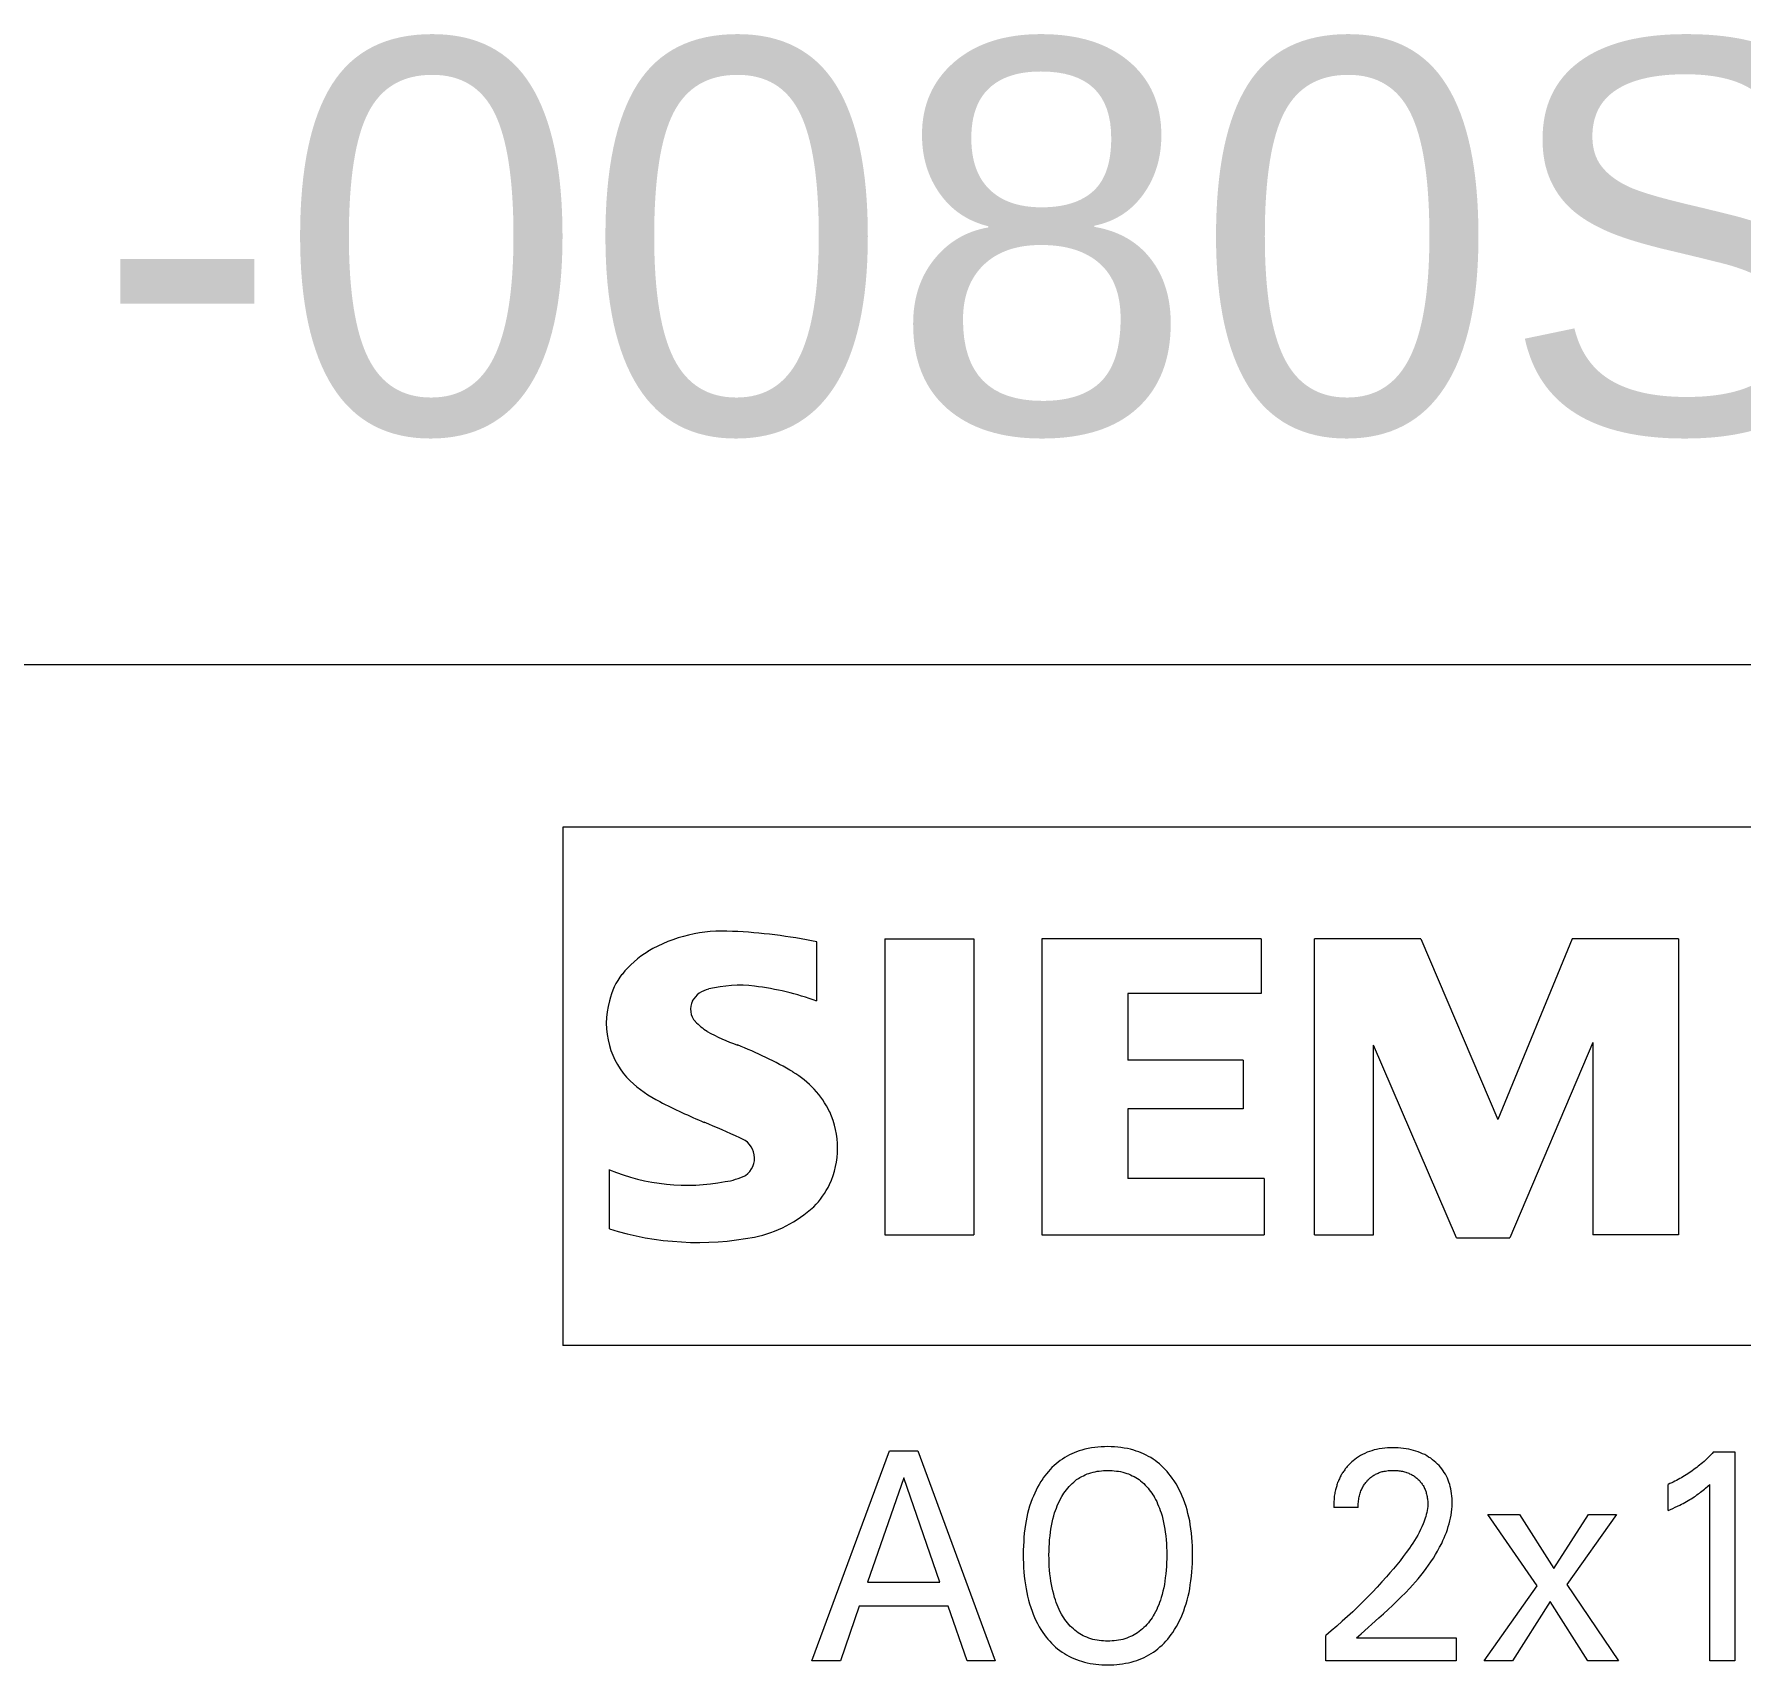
# Model space of a CAD drawing. Header units: millimetres. Extents: x -5035 to 14510, y -7775 to 12.
# Drawn here: x 623.38 to 634.23, y -2201 to -2190.62 of the extents above; entities that cross this region are included whole.
import ezdxf

# ---------------------------------------------------------------- set-up
doc = ezdxf.new("R2010")
doc.units = ezdxf.units.MM
doc.layers.add('eProC - L2', color=41, linetype='Continuous', lineweight=20)
doc.layers.add('Textos eProC', color=41, linetype='Continuous', lineweight=25)
doc.styles.get("Standard").update_dxf_attribs({"font": 'arial.ttf'})

msp = doc.modelspace()

# ---------------------------------------------------------------- linework, layer by layer
at = {"layer": 'eProC - L2', "linetype": 'Continuous'}
for p, q in [((622.983, -2194.632), (654.393, -2194.632)), ((623.768, -2194.632), (623.768, -2194.636)), ((626.739, -2195.667), (626.739, -2198.965)), ((639.564, -2195.667), (626.739, -2195.667)), ((628.354, -2196.773), (628.354, -2196.396)), ((628.787, -2196.377), (628.787, -2198.261)), ((628.787, -2196.377), (629.352, -2196.377)), ((629.352, -2196.377), (629.352, -2198.261)), ((629.786, -2196.377), (629.786, -2198.261)), ((631.18, -2196.377), (629.786, -2196.377)), ((631.18, -2196.377), (631.18, -2196.726)), ((631.519, -2198.261), (631.519, -2196.377)), ((632.197, -2196.377), (631.519, -2196.377)), ((632.197, -2196.377), (632.687, -2197.526)), ((633.158, -2196.377), (632.687, -2197.526)), ((633.836, -2196.377), (633.158, -2196.377)), ((633.836, -2196.377), (633.836, -2198.261)), ((630.332, -2196.726), (630.332, -2197.149)), ((631.18, -2196.726), (630.332, -2196.726)), ((631.896, -2198.261), (631.896, -2197.055)), ((632.423, -2198.28), (631.896, -2197.055)), ((633.29, -2197.036), (632.763, -2198.28)), ((633.29, -2197.036), (633.29, -2198.261)), ((631.067, -2197.149), (630.332, -2197.149)), ((631.067, -2197.149), (631.067, -2197.46)), ((630.332, -2197.46), (630.332, -2197.903)), ((631.067, -2197.46), (630.332, -2197.46)), ((627.035, -2198.223), (627.035, -2197.846)), ((631.199, -2197.903), (630.332, -2197.903)), ((631.199, -2197.903), (631.199, -2198.261)), ((628.787, -2198.261), (629.352, -2198.261)), ((629.786, -2198.261), (631.199, -2198.261)), ((631.519, -2198.261), (631.896, -2198.261)), ((632.423, -2198.28), (632.763, -2198.28)), ((633.836, -2198.261), (633.29, -2198.261)), ((639.564, -2198.965), (626.739, -2198.965)), ((628.323, -2200.97), (628.816, -2199.635)), ((628.816, -2199.635), (628.996, -2199.635)), ((628.996, -2199.635), (629.489, -2200.97)), ((629.946, -2199.669), (629.931, -2199.678)), ((629.961, -2199.661), (629.946, -2199.669)), ((629.976, -2199.654), (629.961, -2199.661)), ((629.992, -2199.647), (629.976, -2199.654)), ((630.007, -2199.641), (629.992, -2199.647)), ((630.023, -2199.635), (630.007, -2199.641)), ((630.04, -2199.63), (630.023, -2199.635)), ((630.06, -2199.625), (630.04, -2199.63)), ((630.08, -2199.62), (630.06, -2199.625)), ((630.101, -2199.616), (630.08, -2199.62)), ((630.122, -2199.613), (630.101, -2199.616)), ((630.142, -2199.611), (630.122, -2199.613)), ((630.163, -2199.609), (630.142, -2199.611)), ((630.184, -2199.609), (630.163, -2199.609)), ((630.205, -2199.608), (630.184, -2199.609)), ((630.226, -2199.609), (630.205, -2199.608)), ((630.247, -2199.61), (630.226, -2199.609)), ((630.268, -2199.611), (630.247, -2199.61)), ((630.289, -2199.613), (630.268, -2199.611)), ((630.309, -2199.617), (630.289, -2199.613)), ((630.33, -2199.62), (630.309, -2199.617)), ((630.35, -2199.625), (630.33, -2199.62)), ((630.37, -2199.63), (630.35, -2199.625)), ((630.386, -2199.636), (630.37, -2199.63)), ((630.402, -2199.641), (630.386, -2199.636)), ((630.418, -2199.648), (630.402, -2199.641)), ((630.433, -2199.654), (630.418, -2199.648)), ((630.449, -2199.662), (630.433, -2199.654)), ((630.464, -2199.67), (630.449, -2199.662)), ((630.478, -2199.678), (630.464, -2199.67)), ((631.813, -2199.665), (631.8, -2199.673)), ((631.826, -2199.658), (631.813, -2199.665)), ((631.84, -2199.651), (631.826, -2199.658)), ((631.855, -2199.644), (631.84, -2199.651)), ((631.87, -2199.639), (631.855, -2199.644)), ((631.885, -2199.634), (631.87, -2199.639)), ((631.9, -2199.629), (631.885, -2199.634)), ((631.915, -2199.626), (631.9, -2199.629)), ((631.932, -2199.622), (631.915, -2199.626)), ((631.95, -2199.62), (631.932, -2199.622)), ((631.967, -2199.617), (631.95, -2199.62)), ((631.984, -2199.616), (631.967, -2199.617)), ((632.002, -2199.615), (631.984, -2199.616)), ((632.019, -2199.615), (632.002, -2199.615)), ((632.036, -2199.615), (632.019, -2199.615)), ((632.053, -2199.616), (632.036, -2199.615)), ((632.07, -2199.617), (632.053, -2199.616)), ((632.087, -2199.619), (632.07, -2199.617)), ((632.103, -2199.621), (632.087, -2199.619)), ((632.12, -2199.624), (632.103, -2199.621)), ((632.135, -2199.628), (632.12, -2199.624)), ((632.15, -2199.632), (632.135, -2199.628)), ((632.165, -2199.636), (632.15, -2199.632)), ((632.179, -2199.641), (632.165, -2199.636)), ((632.194, -2199.647), (632.179, -2199.641)), ((632.208, -2199.653), (632.194, -2199.647)), ((632.221, -2199.659), (632.208, -2199.653)), ((632.234, -2199.666), (632.221, -2199.659)), ((632.246, -2199.674), (632.234, -2199.666)), ((634.033, -2199.668), (634.024, -2199.677)), ((634.042, -2199.66), (634.033, -2199.668)), ((634.05, -2199.651), (634.042, -2199.66)), ((634.058, -2199.642), (634.05, -2199.651)), ((634.058, -2199.642), (634.194, -2199.642)), ((634.194, -2199.642), (634.194, -2200.97)), ((629.827, -2199.766), (629.816, -2199.78)), ((629.838, -2199.754), (629.827, -2199.766)), ((629.85, -2199.741), (629.838, -2199.754)), ((629.863, -2199.729), (629.85, -2199.741)), ((629.876, -2199.718), (629.863, -2199.729)), ((629.889, -2199.707), (629.876, -2199.718)), ((629.903, -2199.697), (629.889, -2199.707)), ((629.917, -2199.687), (629.903, -2199.697)), ((629.931, -2199.678), (629.917, -2199.687)), ((630.074, -2199.782), (630.085, -2199.778)), ((630.085, -2199.778), (630.098, -2199.774)), ((630.098, -2199.774), (630.111, -2199.771)), ((630.111, -2199.771), (630.124, -2199.768)), ((630.124, -2199.768), (630.138, -2199.765)), ((630.138, -2199.765), (630.151, -2199.763)), ((630.151, -2199.763), (630.165, -2199.762)), ((630.165, -2199.762), (630.178, -2199.76)), ((630.178, -2199.76), (630.192, -2199.76)), ((630.192, -2199.76), (630.205, -2199.76)), ((630.205, -2199.76), (630.219, -2199.76)), ((630.219, -2199.76), (630.233, -2199.76)), ((630.233, -2199.76), (630.246, -2199.762)), ((630.246, -2199.762), (630.26, -2199.763)), ((630.26, -2199.763), (630.273, -2199.765)), ((630.273, -2199.765), (630.286, -2199.767)), ((630.286, -2199.767), (630.3, -2199.771)), ((630.3, -2199.771), (630.313, -2199.774)), ((630.313, -2199.774), (630.326, -2199.778)), ((630.326, -2199.778), (630.337, -2199.782)), ((630.493, -2199.687), (630.478, -2199.678)), ((630.506, -2199.697), (630.493, -2199.687)), ((630.52, -2199.707), (630.506, -2199.697)), ((630.534, -2199.718), (630.52, -2199.707)), ((630.547, -2199.73), (630.534, -2199.718)), ((630.559, -2199.742), (630.547, -2199.73)), ((630.571, -2199.754), (630.559, -2199.742)), ((630.583, -2199.767), (630.571, -2199.754)), ((630.594, -2199.78), (630.583, -2199.767)), ((631.697, -2199.777), (631.693, -2199.783)), ((631.7, -2199.772), (631.697, -2199.777)), ((631.704, -2199.766), (631.7, -2199.772)), ((631.708, -2199.761), (631.704, -2199.766)), ((631.712, -2199.755), (631.708, -2199.761)), ((631.716, -2199.75), (631.712, -2199.755)), ((631.72, -2199.745), (631.716, -2199.75)), ((631.724, -2199.74), (631.72, -2199.745)), ((631.728, -2199.735), (631.724, -2199.74)), ((631.732, -2199.73), (631.728, -2199.735)), ((631.737, -2199.725), (631.732, -2199.73)), ((631.741, -2199.721), (631.737, -2199.725)), ((631.746, -2199.716), (631.741, -2199.721)), ((631.751, -2199.711), (631.746, -2199.716)), ((631.758, -2199.705), (631.751, -2199.711)), ((631.765, -2199.699), (631.758, -2199.705)), ((631.776, -2199.69), (631.765, -2199.699)), ((631.788, -2199.681), (631.776, -2199.69)), ((631.8, -2199.673), (631.788, -2199.681)), ((631.915, -2199.781), (631.92, -2199.778)), ((631.92, -2199.778), (631.926, -2199.776)), ((631.926, -2199.776), (631.932, -2199.773)), ((631.932, -2199.773), (631.938, -2199.771)), ((631.938, -2199.771), (631.944, -2199.769)), ((631.944, -2199.769), (631.951, -2199.767)), ((631.951, -2199.767), (631.957, -2199.766)), ((631.957, -2199.766), (631.964, -2199.764)), ((631.964, -2199.764), (631.972, -2199.763)), ((631.972, -2199.763), (631.98, -2199.761)), ((631.98, -2199.761), (631.988, -2199.76)), ((631.988, -2199.76), (631.995, -2199.76)), ((631.995, -2199.76), (632.003, -2199.759)), ((632.003, -2199.759), (632.011, -2199.759)), ((632.011, -2199.759), (632.019, -2199.759)), ((632.019, -2199.759), (632.027, -2199.759)), ((632.027, -2199.759), (632.034, -2199.759)), ((632.034, -2199.759), (632.042, -2199.759)), ((632.042, -2199.759), (632.049, -2199.76)), ((632.049, -2199.76), (632.057, -2199.761)), ((632.057, -2199.761), (632.064, -2199.762)), ((632.064, -2199.762), (632.072, -2199.763)), ((632.072, -2199.763), (632.079, -2199.765)), ((632.079, -2199.765), (632.086, -2199.766)), ((632.086, -2199.766), (632.093, -2199.768)), ((632.093, -2199.768), (632.1, -2199.77)), ((632.1, -2199.77), (632.106, -2199.772)), ((632.106, -2199.772), (632.113, -2199.774)), ((632.113, -2199.774), (632.119, -2199.777)), ((632.119, -2199.777), (632.125, -2199.78)), ((632.259, -2199.682), (632.246, -2199.674)), ((632.271, -2199.691), (632.259, -2199.682)), ((632.282, -2199.7), (632.271, -2199.691)), ((632.292, -2199.709), (632.282, -2199.7)), ((632.302, -2199.719), (632.292, -2199.709)), ((632.312, -2199.728), (632.302, -2199.719)), ((632.321, -2199.739), (632.312, -2199.728)), ((632.33, -2199.749), (632.321, -2199.739)), ((632.338, -2199.761), (632.33, -2199.749)), ((632.345, -2199.772), (632.338, -2199.761)), ((632.353, -2199.784), (632.345, -2199.772)), ((633.904, -2199.775), (633.894, -2199.781)), ((633.914, -2199.768), (633.904, -2199.775)), ((633.923, -2199.761), (633.914, -2199.768)), ((633.933, -2199.754), (633.923, -2199.761)), ((633.942, -2199.747), (633.933, -2199.754)), ((633.952, -2199.74), (633.942, -2199.747)), ((633.961, -2199.733), (633.952, -2199.74)), ((633.97, -2199.725), (633.961, -2199.733)), ((633.98, -2199.718), (633.97, -2199.725)), ((633.989, -2199.71), (633.98, -2199.718)), ((633.998, -2199.702), (633.989, -2199.71)), ((634.007, -2199.694), (633.998, -2199.702)), ((634.016, -2199.685), (634.007, -2199.694)), ((634.024, -2199.677), (634.016, -2199.685)), ((628.907, -2199.807), (628.677, -2200.47)), ((629.137, -2200.47), (628.907, -2199.807)), ((629.749, -2199.884), (629.74, -2199.903)), ((629.758, -2199.866), (629.749, -2199.884)), ((629.768, -2199.848), (629.758, -2199.866)), ((629.779, -2199.83), (629.768, -2199.848)), ((629.791, -2199.813), (629.779, -2199.83)), ((629.795, -2199.807), (629.791, -2199.813)), ((629.805, -2199.793), (629.795, -2199.807)), ((629.816, -2199.78), (629.805, -2199.793)), ((629.934, -2199.893), (629.942, -2199.882)), ((629.942, -2199.882), (629.95, -2199.872)), ((629.95, -2199.872), (629.959, -2199.861)), ((629.959, -2199.861), (629.968, -2199.852)), ((629.968, -2199.852), (629.978, -2199.843)), ((629.978, -2199.843), (629.988, -2199.834)), ((629.988, -2199.834), (629.997, -2199.826)), ((629.997, -2199.826), (630.007, -2199.818)), ((630.007, -2199.818), (630.018, -2199.811)), ((630.018, -2199.811), (630.028, -2199.804)), ((630.028, -2199.804), (630.039, -2199.798)), ((630.039, -2199.798), (630.051, -2199.793)), ((630.051, -2199.793), (630.062, -2199.787)), ((630.062, -2199.787), (630.074, -2199.782)), ((630.337, -2199.782), (630.349, -2199.787)), ((630.349, -2199.787), (630.361, -2199.793)), ((630.361, -2199.793), (630.372, -2199.798)), ((630.372, -2199.798), (630.383, -2199.804)), ((630.383, -2199.804), (630.393, -2199.811)), ((630.393, -2199.811), (630.404, -2199.818)), ((630.404, -2199.818), (630.414, -2199.826)), ((630.414, -2199.826), (630.424, -2199.834)), ((630.424, -2199.834), (630.434, -2199.843)), ((630.434, -2199.843), (630.443, -2199.852)), ((630.443, -2199.852), (630.452, -2199.861)), ((630.452, -2199.861), (630.461, -2199.872)), ((630.461, -2199.872), (630.469, -2199.882)), ((630.469, -2199.882), (630.477, -2199.893)), ((630.605, -2199.794), (630.594, -2199.78)), ((630.615, -2199.808), (630.605, -2199.794)), ((630.627, -2199.826), (630.615, -2199.808)), ((630.639, -2199.844), (630.627, -2199.826)), ((630.65, -2199.863), (630.639, -2199.844)), ((630.66, -2199.883), (630.65, -2199.863)), ((630.67, -2199.902), (630.66, -2199.883)), ((631.654, -2199.883), (631.652, -2199.891)), ((631.655, -2199.876), (631.654, -2199.883)), ((631.657, -2199.87), (631.655, -2199.876)), ((631.659, -2199.863), (631.657, -2199.87)), ((631.661, -2199.857), (631.659, -2199.863)), ((631.663, -2199.85), (631.661, -2199.857)), ((631.665, -2199.844), (631.663, -2199.85)), ((631.667, -2199.837), (631.665, -2199.844)), ((631.67, -2199.831), (631.667, -2199.837)), ((631.672, -2199.825), (631.67, -2199.831)), ((631.675, -2199.819), (631.672, -2199.825)), ((631.678, -2199.812), (631.675, -2199.819)), ((631.681, -2199.806), (631.678, -2199.812)), ((631.684, -2199.8), (631.681, -2199.806)), ((631.687, -2199.794), (631.684, -2199.8)), ((631.69, -2199.788), (631.687, -2199.794)), ((631.693, -2199.783), (631.69, -2199.788)), ((631.815, -2199.89), (631.818, -2199.883)), ((631.818, -2199.883), (631.821, -2199.876)), ((631.821, -2199.876), (631.825, -2199.87)), ((631.825, -2199.87), (631.828, -2199.864)), ((631.828, -2199.864), (631.831, -2199.858)), ((631.831, -2199.858), (631.834, -2199.853)), ((631.834, -2199.853), (631.838, -2199.847)), ((631.838, -2199.847), (631.842, -2199.842)), ((631.842, -2199.842), (631.846, -2199.837)), ((631.846, -2199.837), (631.85, -2199.832)), ((631.85, -2199.832), (631.854, -2199.827)), ((631.854, -2199.827), (631.858, -2199.822)), ((631.858, -2199.822), (631.863, -2199.818)), ((631.863, -2199.818), (631.867, -2199.813)), ((631.867, -2199.813), (631.872, -2199.809)), ((631.872, -2199.809), (631.877, -2199.805)), ((631.877, -2199.805), (631.882, -2199.801)), ((631.882, -2199.801), (631.887, -2199.797)), ((631.887, -2199.797), (631.892, -2199.794)), ((631.892, -2199.794), (631.898, -2199.79)), ((631.898, -2199.79), (631.903, -2199.787)), ((631.903, -2199.787), (631.909, -2199.784)), ((631.909, -2199.784), (631.915, -2199.781)), ((632.125, -2199.78), (632.132, -2199.783)), ((632.132, -2199.783), (632.138, -2199.786)), ((632.138, -2199.786), (632.143, -2199.789)), ((632.143, -2199.789), (632.149, -2199.792)), ((632.149, -2199.792), (632.155, -2199.796)), ((632.155, -2199.796), (632.16, -2199.8)), ((632.16, -2199.8), (632.165, -2199.804)), ((632.165, -2199.804), (632.171, -2199.808)), ((632.171, -2199.808), (632.176, -2199.813)), ((632.176, -2199.813), (632.18, -2199.817)), ((632.18, -2199.817), (632.185, -2199.821)), ((632.185, -2199.821), (632.189, -2199.826)), ((632.189, -2199.826), (632.193, -2199.831)), ((632.193, -2199.831), (632.197, -2199.836)), ((632.197, -2199.836), (632.201, -2199.841)), ((632.201, -2199.841), (632.205, -2199.846)), ((632.205, -2199.846), (632.208, -2199.851)), ((632.208, -2199.851), (632.212, -2199.856)), ((632.212, -2199.856), (632.215, -2199.862)), ((632.215, -2199.862), (632.218, -2199.868)), ((632.218, -2199.868), (632.22, -2199.874)), ((632.22, -2199.874), (632.223, -2199.88)), ((632.223, -2199.88), (632.225, -2199.886)), ((632.225, -2199.886), (632.228, -2199.892)), ((632.359, -2199.796), (632.353, -2199.784)), ((632.365, -2199.809), (632.359, -2199.796)), ((632.37, -2199.822), (632.365, -2199.809)), ((632.375, -2199.835), (632.37, -2199.822)), ((632.38, -2199.848), (632.375, -2199.835)), ((632.383, -2199.862), (632.38, -2199.848)), ((632.387, -2199.877), (632.383, -2199.862)), ((632.39, -2199.892), (632.387, -2199.877)), ((633.781, -2199.843), (633.77, -2199.848)), ((633.77, -2200.014), (633.77, -2199.848)), ((633.792, -2199.838), (633.781, -2199.843)), ((633.802, -2199.833), (633.792, -2199.838)), ((633.813, -2199.828), (633.802, -2199.833)), ((633.823, -2199.823), (633.813, -2199.828)), ((633.834, -2199.817), (633.823, -2199.823)), ((633.844, -2199.811), (633.834, -2199.817)), ((633.854, -2199.806), (633.844, -2199.811)), ((633.864, -2199.8), (633.854, -2199.806)), ((633.874, -2199.794), (633.864, -2199.8)), ((633.884, -2199.787), (633.874, -2199.794)), ((633.894, -2199.781), (633.884, -2199.787)), ((633.984, -2199.892), (633.992, -2199.885)), ((633.992, -2199.885), (634, -2199.879)), ((634, -2199.879), (634.008, -2199.872)), ((634.008, -2199.872), (634.021, -2199.86)), ((634.021, -2199.86), (634.034, -2199.849)), ((634.034, -2200.97), (634.034, -2199.849)), ((629.708, -2199.986), (629.701, -2200.009)), ((629.716, -2199.964), (629.708, -2199.986)), ((629.724, -2199.941), (629.716, -2199.964)), ((629.732, -2199.922), (629.724, -2199.941)), ((629.74, -2199.903), (629.732, -2199.922)), ((629.878, -2199.999), (629.884, -2199.984)), ((629.884, -2199.984), (629.89, -2199.969)), ((629.89, -2199.969), (629.897, -2199.955)), ((629.897, -2199.955), (629.904, -2199.94)), ((629.904, -2199.94), (629.912, -2199.926)), ((629.912, -2199.926), (629.919, -2199.915)), ((629.919, -2199.915), (629.926, -2199.904)), ((629.926, -2199.904), (629.934, -2199.893)), ((630.477, -2199.893), (630.485, -2199.904)), ((630.485, -2199.904), (630.492, -2199.915)), ((630.492, -2199.915), (630.499, -2199.926)), ((630.499, -2199.926), (630.502, -2199.931)), ((630.502, -2199.931), (630.509, -2199.944)), ((630.509, -2199.944), (630.516, -2199.958)), ((630.516, -2199.958), (630.522, -2199.972)), ((630.522, -2199.972), (630.528, -2199.986)), ((630.528, -2199.986), (630.534, -2200)), ((630.678, -2199.922), (630.67, -2199.902)), ((630.687, -2199.942), (630.678, -2199.922)), ((630.695, -2199.965), (630.687, -2199.942)), ((630.703, -2199.988), (630.695, -2199.965)), ((630.709, -2200.011), (630.703, -2199.988)), ((631.643, -2199.955), (631.642, -2199.963)), ((631.642, -2199.963), (631.642, -2199.971)), ((631.642, -2199.971), (631.642, -2199.979)), ((631.642, -2199.979), (631.642, -2199.987)), ((631.642, -2199.987), (631.642, -2199.995)), ((631.798, -2199.995), (631.642, -2199.995)), ((631.644, -2199.947), (631.643, -2199.955)), ((631.645, -2199.931), (631.644, -2199.939)), ((631.644, -2199.939), (631.644, -2199.947)), ((631.646, -2199.923), (631.645, -2199.931)), ((631.648, -2199.915), (631.646, -2199.923)), ((631.649, -2199.907), (631.648, -2199.915)), ((631.65, -2199.899), (631.649, -2199.907)), ((631.652, -2199.891), (631.65, -2199.899)), ((631.798, -2199.97), (631.799, -2199.961)), ((631.798, -2199.978), (631.798, -2199.97)), ((631.798, -2199.987), (631.798, -2199.978)), ((631.798, -2199.995), (631.798, -2199.987)), ((631.799, -2199.961), (631.8, -2199.953)), ((631.8, -2199.953), (631.801, -2199.944)), ((631.801, -2199.944), (631.803, -2199.936)), ((631.803, -2199.936), (631.804, -2199.927)), ((631.804, -2199.927), (631.806, -2199.92)), ((631.806, -2199.92), (631.808, -2199.912)), ((631.808, -2199.912), (631.81, -2199.905)), ((631.81, -2199.905), (631.813, -2199.898)), ((631.813, -2199.898), (631.815, -2199.89)), ((632.228, -2199.892), (632.23, -2199.898)), ((632.23, -2199.898), (632.231, -2199.905)), ((632.231, -2199.905), (632.233, -2199.911)), ((632.233, -2199.911), (632.235, -2199.918)), ((632.235, -2199.918), (632.236, -2199.925)), ((632.236, -2199.925), (632.237, -2199.933)), ((632.237, -2199.933), (632.238, -2199.94)), ((632.238, -2199.94), (632.239, -2199.947)), ((632.24, -2199.989), (632.238, -2200.002)), ((632.239, -2199.947), (632.24, -2199.954)), ((632.24, -2199.954), (632.24, -2199.962)), ((632.24, -2199.962), (632.24, -2199.969)), ((632.24, -2199.969), (632.24, -2199.976)), ((632.24, -2199.976), (632.24, -2199.989)), ((632.392, -2199.907), (632.39, -2199.892)), ((632.394, -2199.922), (632.392, -2199.907)), ((632.395, -2199.938), (632.394, -2199.922)), ((632.394, -2200.006), (632.395, -2199.988)), ((632.396, -2199.953), (632.395, -2199.938)), ((632.395, -2199.988), (632.396, -2199.969)), ((632.396, -2199.969), (632.396, -2199.953)), ((633.8, -2200.001), (633.815, -2199.994)), ((633.815, -2199.994), (633.83, -2199.987)), ((633.83, -2199.987), (633.844, -2199.98)), ((633.844, -2199.98), (633.855, -2199.974)), ((633.855, -2199.974), (633.866, -2199.969)), ((633.866, -2199.969), (633.876, -2199.963)), ((633.876, -2199.963), (633.887, -2199.957)), ((633.887, -2199.957), (633.897, -2199.951)), ((633.897, -2199.951), (633.908, -2199.945)), ((633.908, -2199.945), (633.917, -2199.939)), ((633.917, -2199.939), (633.926, -2199.933)), ((633.926, -2199.933), (633.935, -2199.928)), ((633.935, -2199.928), (633.944, -2199.922)), ((633.944, -2199.922), (633.953, -2199.915)), ((633.953, -2199.915), (633.961, -2199.909)), ((633.961, -2199.909), (633.969, -2199.903)), ((633.969, -2199.903), (633.976, -2199.898)), ((633.976, -2199.898), (633.984, -2199.892)), ((629.681, -2200.103), (629.677, -2200.13)), ((629.685, -2200.08), (629.681, -2200.103)), ((629.69, -2200.056), (629.685, -2200.08)), ((629.695, -2200.033), (629.69, -2200.056)), ((629.701, -2200.009), (629.695, -2200.033)), ((629.847, -2200.111), (629.851, -2200.09)), ((629.851, -2200.09), (629.856, -2200.07)), ((629.856, -2200.07), (629.861, -2200.049)), ((629.861, -2200.049), (629.867, -2200.029)), ((629.867, -2200.029), (629.872, -2200.014)), ((629.872, -2200.014), (629.878, -2199.999)), ((630.534, -2200), (630.539, -2200.015)), ((630.539, -2200.015), (630.544, -2200.029)), ((630.544, -2200.029), (630.55, -2200.049)), ((630.55, -2200.049), (630.555, -2200.07)), ((630.555, -2200.07), (630.56, -2200.09)), ((630.56, -2200.09), (630.564, -2200.111)), ((630.715, -2200.034), (630.709, -2200.011)), ((630.721, -2200.057), (630.715, -2200.034)), ((630.726, -2200.081), (630.721, -2200.057)), ((630.73, -2200.104), (630.726, -2200.081)), ((632.211, -2200.1), (632.203, -2200.118)), ((632.216, -2200.088), (632.211, -2200.1)), ((632.22, -2200.076), (632.216, -2200.088)), ((632.224, -2200.064), (632.22, -2200.076)), ((632.228, -2200.052), (632.224, -2200.064)), ((632.231, -2200.039), (632.228, -2200.052)), ((632.234, -2200.027), (632.231, -2200.039)), ((632.237, -2200.014), (632.234, -2200.027)), ((632.238, -2200.002), (632.237, -2200.014)), ((632.371, -2200.117), (632.376, -2200.099)), ((632.376, -2200.099), (632.381, -2200.081)), ((632.381, -2200.081), (632.385, -2200.062)), ((632.385, -2200.062), (632.389, -2200.044)), ((632.389, -2200.044), (632.392, -2200.025)), ((632.392, -2200.025), (632.394, -2200.006)), ((632.937, -2200.494), (632.623, -2200.04)), ((632.623, -2200.04), (632.825, -2200.04)), ((632.825, -2200.04), (633.042, -2200.383)), ((633.042, -2200.383), (633.263, -2200.04)), ((633.44, -2200.04), (633.126, -2200.485)), ((633.263, -2200.04), (633.44, -2200.04)), ((633.77, -2200.014), (633.785, -2200.008)), ((633.785, -2200.008), (633.8, -2200.001)), ((629.67, -2200.212), (629.668, -2200.239)), ((629.671, -2200.185), (629.67, -2200.212)), ((629.674, -2200.158), (629.671, -2200.185)), ((629.677, -2200.13), (629.674, -2200.158)), ((629.834, -2200.224), (629.835, -2200.2)), ((629.835, -2200.2), (629.838, -2200.176)), ((629.838, -2200.176), (629.84, -2200.152)), ((629.84, -2200.152), (629.843, -2200.132)), ((629.843, -2200.132), (629.847, -2200.111)), ((630.564, -2200.111), (630.568, -2200.132)), ((630.568, -2200.132), (630.571, -2200.152)), ((630.571, -2200.152), (630.574, -2200.176)), ((630.574, -2200.176), (630.576, -2200.2)), ((630.576, -2200.2), (630.578, -2200.224)), ((630.734, -2200.131), (630.73, -2200.104)), ((630.737, -2200.158), (630.734, -2200.131)), ((630.74, -2200.185), (630.737, -2200.158)), ((630.742, -2200.213), (630.74, -2200.185)), ((630.743, -2200.24), (630.742, -2200.213)), ((632.156, -2200.204), (632.146, -2200.221)), ((632.167, -2200.188), (632.156, -2200.204)), ((632.177, -2200.171), (632.167, -2200.188)), ((632.186, -2200.154), (632.177, -2200.171)), ((632.195, -2200.136), (632.186, -2200.154)), ((632.203, -2200.118), (632.195, -2200.136)), ((632.329, -2200.224), (632.337, -2200.206)), ((632.337, -2200.206), (632.344, -2200.189)), ((632.344, -2200.189), (632.352, -2200.171)), ((632.352, -2200.171), (632.359, -2200.154)), ((632.359, -2200.154), (632.365, -2200.136)), ((632.365, -2200.136), (632.371, -2200.117)), ((629.668, -2200.239), (629.667, -2200.267)), ((629.667, -2200.267), (629.667, -2200.294)), ((629.667, -2200.294), (629.667, -2200.322)), ((629.831, -2200.296), (629.832, -2200.272)), ((629.832, -2200.321), (629.831, -2200.296)), ((629.832, -2200.248), (629.834, -2200.224)), ((629.832, -2200.272), (629.832, -2200.248)), ((629.832, -2200.345), (629.832, -2200.321)), ((630.578, -2200.224), (630.579, -2200.248)), ((630.579, -2200.248), (630.58, -2200.272)), ((630.58, -2200.321), (630.579, -2200.345)), ((630.58, -2200.272), (630.58, -2200.296)), ((630.58, -2200.296), (630.58, -2200.321)), ((630.744, -2200.267), (630.743, -2200.24)), ((630.744, -2200.294), (630.744, -2200.267)), ((630.744, -2200.322), (630.744, -2200.294)), ((632.084, -2200.307), (632.064, -2200.334)), ((632.104, -2200.281), (632.084, -2200.307)), ((632.124, -2200.253), (632.104, -2200.281)), ((632.135, -2200.237), (632.124, -2200.253)), ((632.146, -2200.221), (632.135, -2200.237)), ((632.261, -2200.34), (632.276, -2200.318)), ((632.276, -2200.318), (632.29, -2200.295)), ((632.29, -2200.295), (632.303, -2200.272)), ((632.303, -2200.272), (632.316, -2200.248)), ((632.316, -2200.248), (632.329, -2200.224)), ((629.667, -2200.322), (629.668, -2200.35)), ((629.668, -2200.35), (629.669, -2200.378)), ((629.669, -2200.378), (629.671, -2200.405)), ((629.671, -2200.405), (629.674, -2200.433)), ((629.833, -2200.369), (629.832, -2200.345)), ((629.835, -2200.394), (629.833, -2200.369)), ((629.837, -2200.418), (629.835, -2200.394)), ((629.84, -2200.442), (629.837, -2200.418)), ((630.574, -2200.418), (630.571, -2200.443)), ((630.576, -2200.394), (630.574, -2200.418)), ((630.578, -2200.37), (630.576, -2200.394)), ((630.579, -2200.345), (630.578, -2200.37)), ((630.737, -2200.433), (630.74, -2200.405)), ((630.74, -2200.405), (630.742, -2200.378)), ((630.742, -2200.378), (630.743, -2200.35)), ((630.743, -2200.35), (630.744, -2200.322)), ((632, -2200.411), (631.978, -2200.436)), ((632.022, -2200.386), (632, -2200.411)), ((632.043, -2200.36), (632.022, -2200.386)), ((632.064, -2200.334), (632.043, -2200.36)), ((632.18, -2200.448), (632.197, -2200.427)), ((632.197, -2200.427), (632.214, -2200.406)), ((632.214, -2200.406), (632.23, -2200.384)), ((632.23, -2200.384), (632.246, -2200.363)), ((632.246, -2200.363), (632.261, -2200.34)), ((628.677, -2200.47), (629.137, -2200.47)), ((629.674, -2200.433), (629.677, -2200.461)), ((629.677, -2200.461), (629.681, -2200.488)), ((629.681, -2200.488), (629.685, -2200.512)), ((629.685, -2200.512), (629.69, -2200.536)), ((629.69, -2200.536), (629.695, -2200.56)), ((629.843, -2200.463), (629.84, -2200.442)), ((629.847, -2200.485), (629.843, -2200.463)), ((629.851, -2200.506), (629.847, -2200.485)), ((629.855, -2200.526), (629.851, -2200.506)), ((629.861, -2200.547), (629.855, -2200.526)), ((630.556, -2200.527), (630.551, -2200.548)), ((630.561, -2200.506), (630.556, -2200.527)), ((630.565, -2200.485), (630.561, -2200.506)), ((630.568, -2200.464), (630.565, -2200.485)), ((630.571, -2200.443), (630.568, -2200.464)), ((630.716, -2200.56), (630.722, -2200.536)), ((630.722, -2200.536), (630.726, -2200.512)), ((630.726, -2200.512), (630.73, -2200.488)), ((630.73, -2200.488), (630.734, -2200.461)), ((630.734, -2200.461), (630.737, -2200.433)), ((631.889, -2200.533), (631.859, -2200.564)), ((631.919, -2200.501), (631.889, -2200.533)), ((631.949, -2200.469), (631.919, -2200.501)), ((631.978, -2200.436), (631.949, -2200.469)), ((632.072, -2200.564), (632.099, -2200.537)), ((632.099, -2200.537), (632.126, -2200.509)), ((632.126, -2200.509), (632.144, -2200.489)), ((632.144, -2200.489), (632.162, -2200.468)), ((632.162, -2200.468), (632.18, -2200.448)), ((632.6, -2200.97), (632.937, -2200.494)), ((633.126, -2200.485), (633.454, -2200.97)), ((628.624, -2200.622), (628.505, -2200.97)), ((629.189, -2200.622), (628.624, -2200.622)), ((629.31, -2200.97), (629.189, -2200.622)), ((629.695, -2200.56), (629.701, -2200.584)), ((629.701, -2200.584), (629.707, -2200.607)), ((629.707, -2200.607), (629.715, -2200.631)), ((629.715, -2200.631), (629.723, -2200.654)), ((629.867, -2200.568), (629.861, -2200.547)), ((629.872, -2200.583), (629.867, -2200.568)), ((629.877, -2200.599), (629.872, -2200.583)), ((629.883, -2200.614), (629.877, -2200.599)), ((629.889, -2200.629), (629.883, -2200.614)), ((629.896, -2200.644), (629.889, -2200.629)), ((629.903, -2200.658), (629.896, -2200.644)), ((630.516, -2200.644), (630.508, -2200.658)), ((630.522, -2200.629), (630.516, -2200.644)), ((630.529, -2200.614), (630.522, -2200.629)), ((630.534, -2200.599), (630.529, -2200.614)), ((630.54, -2200.584), (630.534, -2200.599)), ((630.545, -2200.568), (630.54, -2200.584)), ((630.551, -2200.548), (630.545, -2200.568)), ((630.688, -2200.653), (630.696, -2200.63)), ((630.696, -2200.63), (630.704, -2200.607)), ((630.704, -2200.607), (630.71, -2200.584)), ((630.71, -2200.584), (630.716, -2200.56)), ((631.795, -2200.627), (631.763, -2200.658)), ((631.827, -2200.596), (631.795, -2200.627)), ((631.859, -2200.564), (631.827, -2200.596)), ((631.959, -2200.671), (631.988, -2200.645)), ((631.988, -2200.645), (632.016, -2200.618)), ((632.016, -2200.618), (632.044, -2200.592)), ((632.044, -2200.592), (632.072, -2200.564)), ((633.019, -2200.593), (632.78, -2200.97)), ((633.259, -2200.97), (633.019, -2200.593)), ((629.723, -2200.654), (629.731, -2200.674)), ((629.731, -2200.674), (629.739, -2200.695)), ((629.739, -2200.695), (629.748, -2200.715)), ((629.748, -2200.715), (629.758, -2200.734)), ((629.758, -2200.734), (629.769, -2200.754)), ((629.769, -2200.754), (629.78, -2200.772)), ((629.911, -2200.673), (629.903, -2200.658)), ((629.917, -2200.684), (629.911, -2200.673)), ((629.925, -2200.696), (629.917, -2200.684)), ((629.932, -2200.707), (629.925, -2200.696)), ((629.94, -2200.718), (629.932, -2200.707)), ((629.948, -2200.729), (629.94, -2200.718)), ((629.957, -2200.739), (629.948, -2200.729)), ((629.966, -2200.749), (629.957, -2200.739)), ((629.976, -2200.759), (629.966, -2200.749)), ((630.445, -2200.749), (630.435, -2200.759)), ((630.454, -2200.739), (630.445, -2200.749)), ((630.463, -2200.729), (630.454, -2200.739)), ((630.471, -2200.718), (630.463, -2200.729)), ((630.479, -2200.707), (630.471, -2200.718)), ((630.487, -2200.696), (630.479, -2200.707)), ((630.494, -2200.684), (630.487, -2200.696)), ((630.501, -2200.673), (630.494, -2200.684)), ((630.508, -2200.658), (630.501, -2200.673)), ((630.63, -2200.772), (630.642, -2200.753)), ((630.642, -2200.753), (630.652, -2200.734)), ((630.652, -2200.734), (630.662, -2200.714)), ((630.662, -2200.714), (630.672, -2200.694)), ((630.672, -2200.694), (630.68, -2200.674)), ((630.68, -2200.674), (630.688, -2200.653)), ((631.662, -2200.75), (631.627, -2200.78)), ((631.696, -2200.719), (631.662, -2200.75)), ((631.73, -2200.688), (631.696, -2200.719)), ((631.763, -2200.658), (631.73, -2200.688)), ((631.816, -2200.799), (631.93, -2200.697)), ((631.93, -2200.697), (631.959, -2200.671)), ((629.78, -2200.772), (629.792, -2200.791)), ((629.792, -2200.791), (629.802, -2200.805)), ((629.802, -2200.805), (629.813, -2200.819)), ((629.813, -2200.819), (629.824, -2200.833)), ((629.824, -2200.833), (629.836, -2200.846)), ((629.836, -2200.846), (629.848, -2200.859)), ((629.848, -2200.859), (629.86, -2200.871)), ((629.986, -2200.768), (629.976, -2200.759)), ((629.995, -2200.776), (629.986, -2200.768)), ((630.006, -2200.784), (629.995, -2200.776)), ((630.016, -2200.792), (630.006, -2200.784)), ((630.027, -2200.798), (630.016, -2200.792)), ((630.038, -2200.805), (630.027, -2200.798)), ((630.049, -2200.811), (630.038, -2200.805)), ((630.06, -2200.816), (630.049, -2200.811)), ((630.072, -2200.821), (630.06, -2200.816)), ((630.084, -2200.826), (630.072, -2200.821)), ((630.097, -2200.83), (630.084, -2200.826)), ((630.11, -2200.834), (630.097, -2200.83)), ((630.123, -2200.837), (630.11, -2200.834)), ((630.137, -2200.839), (630.123, -2200.837)), ((630.15, -2200.841), (630.137, -2200.839)), ((630.164, -2200.843), (630.15, -2200.841)), ((630.178, -2200.844), (630.164, -2200.843)), ((630.191, -2200.845), (630.178, -2200.844)), ((630.205, -2200.845), (630.191, -2200.845)), ((630.219, -2200.845), (630.205, -2200.845)), ((630.233, -2200.844), (630.219, -2200.845)), ((630.246, -2200.843), (630.233, -2200.844)), ((630.26, -2200.841), (630.246, -2200.843)), ((630.274, -2200.839), (630.26, -2200.841)), ((630.287, -2200.837), (630.274, -2200.839)), ((630.3, -2200.834), (630.287, -2200.837)), ((630.314, -2200.83), (630.3, -2200.834)), ((630.327, -2200.826), (630.314, -2200.83)), ((630.339, -2200.821), (630.327, -2200.826)), ((630.35, -2200.816), (630.339, -2200.821)), ((630.362, -2200.811), (630.35, -2200.816)), ((630.373, -2200.805), (630.362, -2200.811)), ((630.384, -2200.798), (630.373, -2200.805)), ((630.395, -2200.792), (630.384, -2200.798)), ((630.405, -2200.784), (630.395, -2200.792)), ((630.415, -2200.776), (630.405, -2200.784)), ((630.425, -2200.768), (630.415, -2200.776)), ((630.435, -2200.759), (630.425, -2200.768)), ((630.55, -2200.871), (630.563, -2200.858)), ((630.563, -2200.858), (630.575, -2200.845)), ((630.575, -2200.845), (630.586, -2200.832)), ((630.586, -2200.832), (630.597, -2200.818)), ((630.597, -2200.818), (630.608, -2200.804)), ((630.608, -2200.804), (630.618, -2200.79)), ((630.618, -2200.79), (630.63, -2200.772)), ((631.627, -2200.78), (631.592, -2200.81)), ((631.592, -2200.97), (631.592, -2200.81)), ((631.788, -2200.824), (631.816, -2200.799)), ((631.788, -2200.824), (632.421, -2200.824)), ((632.421, -2200.824), (632.421, -2200.97)), ((628.505, -2200.97), (628.323, -2200.97)), ((629.489, -2200.97), (629.31, -2200.97)), ((629.86, -2200.871), (629.873, -2200.883)), ((629.873, -2200.883), (629.886, -2200.894)), ((629.886, -2200.894), (629.9, -2200.905)), ((629.9, -2200.905), (629.914, -2200.915)), ((629.914, -2200.915), (629.929, -2200.924)), ((629.929, -2200.924), (629.943, -2200.933)), ((629.943, -2200.933), (629.958, -2200.941)), ((629.958, -2200.941), (629.974, -2200.949)), ((629.974, -2200.949), (629.989, -2200.956)), ((629.989, -2200.956), (630.005, -2200.962)), ((630.005, -2200.962), (630.022, -2200.968)), ((630.022, -2200.968), (630.038, -2200.973)), ((630.372, -2200.973), (630.389, -2200.968)), ((630.389, -2200.968), (630.405, -2200.962)), ((630.405, -2200.962), (630.421, -2200.956)), ((630.421, -2200.956), (630.436, -2200.949)), ((630.436, -2200.949), (630.452, -2200.941)), ((630.452, -2200.941), (630.467, -2200.933)), ((630.467, -2200.933), (630.482, -2200.924)), ((630.482, -2200.924), (630.496, -2200.915)), ((630.496, -2200.915), (630.51, -2200.905)), ((630.51, -2200.905), (630.524, -2200.894)), ((630.524, -2200.894), (630.537, -2200.882)), ((630.537, -2200.882), (630.55, -2200.871)), ((632.421, -2200.97), (631.592, -2200.97)), ((632.78, -2200.97), (632.6, -2200.97)), ((633.454, -2200.97), (633.259, -2200.97)), ((634.194, -2200.97), (634.034, -2200.97)), ((630.038, -2200.973), (630.056, -2200.978)), ((630.056, -2200.978), (630.074, -2200.983)), ((630.074, -2200.983), (630.093, -2200.987)), ((630.093, -2200.987), (630.111, -2200.99)), ((630.111, -2200.99), (630.13, -2200.992)), ((630.13, -2200.992), (630.149, -2200.994)), ((630.149, -2200.994), (630.168, -2200.995)), ((630.168, -2200.995), (630.186, -2200.996)), ((630.186, -2200.996), (630.205, -2200.996)), ((630.205, -2200.996), (630.224, -2200.996)), ((630.224, -2200.996), (630.243, -2200.995)), ((630.243, -2200.995), (630.262, -2200.994)), ((630.262, -2200.994), (630.28, -2200.992)), ((630.28, -2200.992), (630.299, -2200.99)), ((630.299, -2200.99), (630.318, -2200.986)), ((630.318, -2200.986), (630.336, -2200.983)), ((630.336, -2200.983), (630.354, -2200.978)), ((630.354, -2200.978), (630.372, -2200.973))]:
    msp.add_line(p, q, dxfattribs=at)
for centre, radius, start, end in [((627.755, -2197.266), 0.938, 86.2218, 120.4273), ((627.649, -2199.92), 3.594, 78.6827, 87.3148), ((627.605, -2196.993), 0.626, 121.2141, 141.5255), ((627.468, -2196.871), 0.444, 142.8139, 167.1523), ((627.702, -2196.856), 0.163, 102.8288, 149.226), ((627.868, -2197.546), 0.873, 84.04, 103.3428), ((627.733, -2198.505), 1.84, 70.2626, 82.9524), ((627.534, -2196.914), 0.519, 164.1975, 195.8025), ((627.671, -2196.824), 0.12, 154.44, 221.8202), ((627.833, -2196.671), 0.343, 222.776, 239.0362), ((627.51, -2196.93), 0.491, 194.7952, 225.7177), ((628.191, -2196.039), 1.07, 240.0482, 251.378), ((626.84, -2199.577), 2.719, 59.902, 68.2036), ((627.749, -2196.65), 0.859, 227.3119, 242.704), ((627.9, -2197.739), 0.596, 25.9563, 59.4835), ((629.277, -2193.664), 4.213, 242.862, 247.1042), ((627.929, -2197.708), 0.557, 335.3868, 24.3915), ((624.998, -2203.887), 6.87, 65.3415, 67.3998), ((627.823, -2197.773), 0.135, 305.5032, 72.4653), ((627.529, -2196.653), 1.292, 247.53, 280.758), ((627.711, -2197.485), 0.441, 277.71, 295.6885), ((627.927, -2197.687), 0.568, 315.8905, 333.5229), ((627.779, -2197.462), 0.833, 282.4058, 311.8644), ((627.599, -2196.424), 1.885, 252.5939, 280.9817)]:
    msp.add_arc(centre, radius, start, end, dxfattribs=at)

# ---------------------------------------------------------------- texts
at = {"layer": 'Textos eProC', "insert": (623.768, -2193.195), "char_height": 2.5, "attachment_point": 7}
msp.add_mtext_dynamic_manual_height_columns('-0080SM2', width=18.31216, gutter_width=12.5, heights=[0], dxfattribs=at)

doc.saveas('drawing.dxf')
